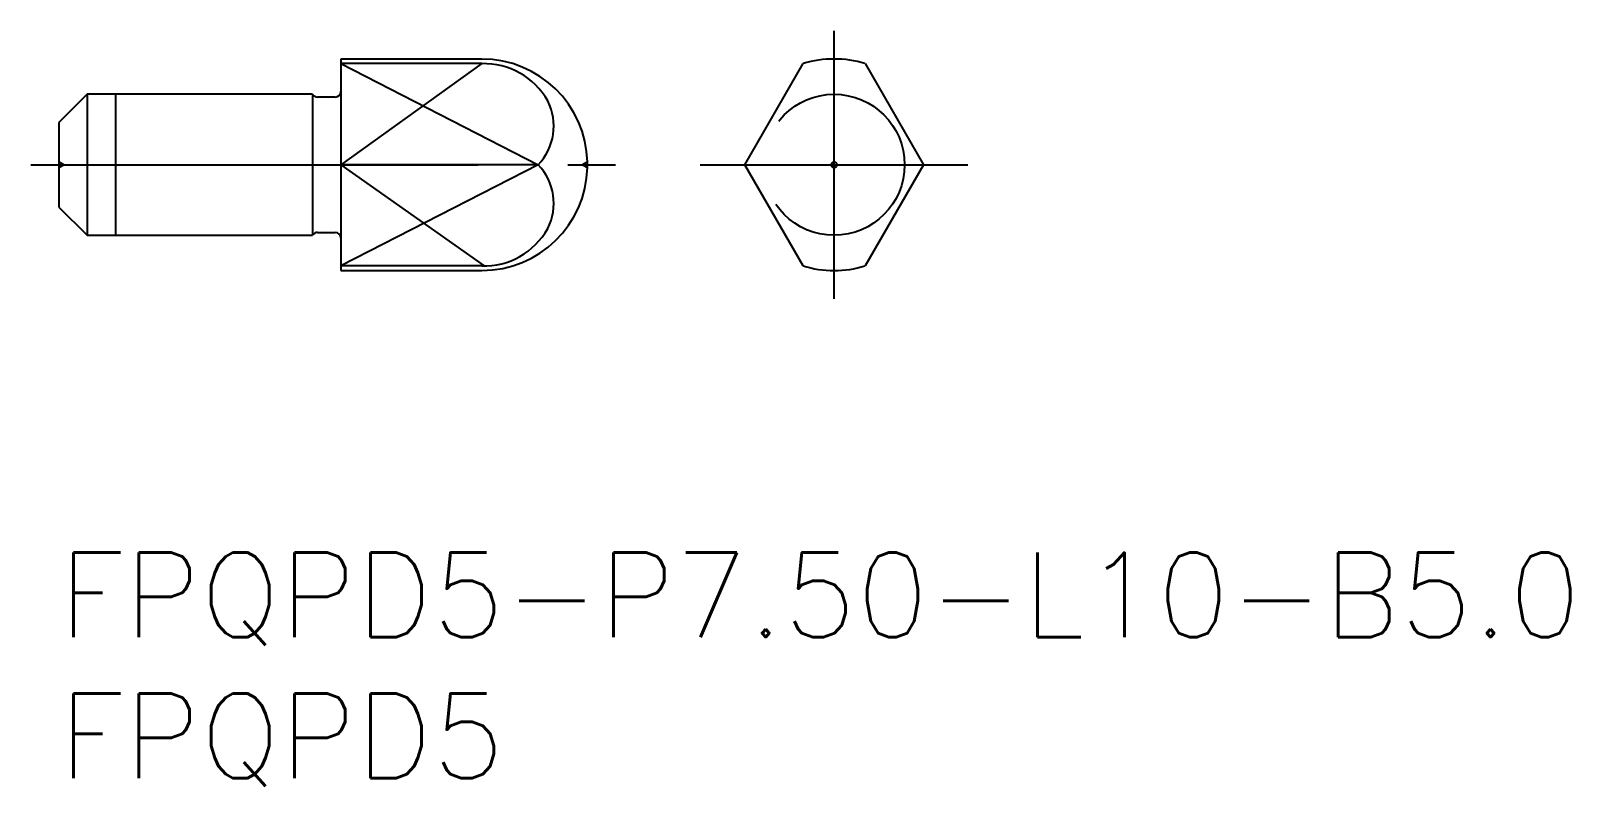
# Model space of a CAD drawing. Extents: x -1 to 53.6, y -8.3 to 18.5.
import ezdxf

# ---------------------------------------------------------------- set-up
doc = ezdxf.new("R2010")
doc.units = 0
doc.header["$LTSCALE"] = 0.5
doc.linetypes.add('CENTER', pattern=[50.8, 31.75, -6.35, 6.35, -6.35])
doc.linetypes.add('DASHED', pattern=[19.05, 12.7, -6.35])
for name, color, linetype in [('MSM_CENTER', 1, 'CENTER'), ('MSM_CONTINUOUS', 7, 'CONTINUOUS'), ('MSM_DASHED', 4, 'DASHED'), ('MSM_NARROW', 5, 'CONTINUOUS'), ('MSM_PART_NUMBER', 7, 'CONTINUOUS')]:
    doc.layers.add(name, color=color, linetype=linetype)
doc.styles.get("Standard").update_dxf_attribs({"font": 'txt.shx', "height": 0.5, "bigfont": 'bigfont.shx'})

# ---------------------------------------------------------------- blocks, each defined once
blk = doc.blocks.new('*U18')
at = {"layer": 'MSM_PART_NUMBER'}
blk.add_text('FPQPD5-P7.50-L10-B5.0', height=3, dxfattribs=at).set_placement((0, -3))
blk = doc.blocks.new('*U19')
at = {"layer": 'MSM_PART_NUMBER'}
blk.add_text('FPQPD5', height=3, dxfattribs=at).set_placement((0, -8))

msp = doc.modelspace()

# ---------------------------------------------------------------- linework, layer by layer
at = {"layer": 'MSM_CENTER'}
for p, q in [((27.499, 9), (27.499, 18.5)), ((-1, 13.75), (19.749, 13.75)), ((22.749, 13.75), (32.249, 13.75))]:
    msp.add_line(p, q, dxfattribs=at)
at = {"layer": 'MSM_CONTINUOUS'}
for p, q in [((15, 17.5), (10, 17.5)), ((10, 17.5), (10, 10)), ((15, 17.335), (10, 17.335)), ((24.329, 13.75), (26.399, 17.335)), ((28.599, 17.335), (30.669, 13.75)), ((1, 16.25), (0, 15.25)), ((9, 16.25), (1, 16.25)), ((1, 16.25), (1, 11.25)), ((9, 16.25), (9, 11.25)), ((9.8, 16.15), (9.173, 16.15)), ((0, 15.25), (0, 12.25)), ((17.004, 13.75), (10, 13.75)), ((18.749, 13.651), (18.749, 13.849)), ((26.399, 10.165), (24.329, 13.75)), ((30.669, 13.75), (28.599, 10.165)), ((0, 12.25), (1, 11.25)), ((1, 11.25), (9, 11.25)), ((9.173, 11.35), (9.8, 11.35)), ((15, 10.165), (10, 10.165)), ((10, 10), (15, 10))]:
    msp.add_line(p, q, dxfattribs=at)
msp.add_circle((27.499, 13.75), 0.0992, dxfattribs=at)
for centre, radius, start, end in [((15, 13.75), 3.75, 1.5165, 90), ((27.499, 13.75), 3.75, 72.9424, 107.0576), ((15.08, 14.746), 2.59, 29.3288, 91.7619), ((9.173, 16.35), 0.2, 210, 270), ((9.8, 16.35), 0.2, 270, 0), ((15.579, 15.117), 1.975, 316.1826, 27.0347), ((15.579, 12.383), 1.975, 332.9653, 43.8174), ((15, 13.75), 3.75, 270, 358.4835), ((15.08, 12.754), 2.59, 268.2381, 330.6712), ((9.173, 11.15), 0.2, 90, 150), ((9.8, 11.15), 0.2, 0, 90), ((27.499, 13.75), 3.75, 252.9424, 287.0576)]:
    msp.add_arc(centre, radius, start, end, dxfattribs=at)
at = {"layer": 'MSM_DASHED'}
for p, q in [((0.173, 13.75), (0, 13.85)), ((0, 13.65), (0.173, 13.75)), ((18.749, 13.849), (18.577, 13.75)), ((18.577, 13.75), (18.749, 13.651))]:
    msp.add_line(p, q, dxfattribs=at)
msp.add_circle((27.499, 13.75), 2.5, dxfattribs=at)
at = {"layer": 'MSM_NARROW'}
for p, q in [((10, 17.335), (17.004, 13.75)), ((15, 17.335), (10, 13.75)), ((2, 16.25), (2, 11.25)), ((17.004, 13.75), (10, 10.165)), ((10, 13.75), (15.08, 10.164))]:
    msp.add_line(p, q, dxfattribs=at)

# ---------------------------------------------------------------- block references
at = {"layer": 'MSM_CONTINUOUS'}
for name in ['*U18', '*U19']:
    msp.add_blockref(name, (0, 0), dxfattribs=at)

doc.saveas('drawing.dxf')
